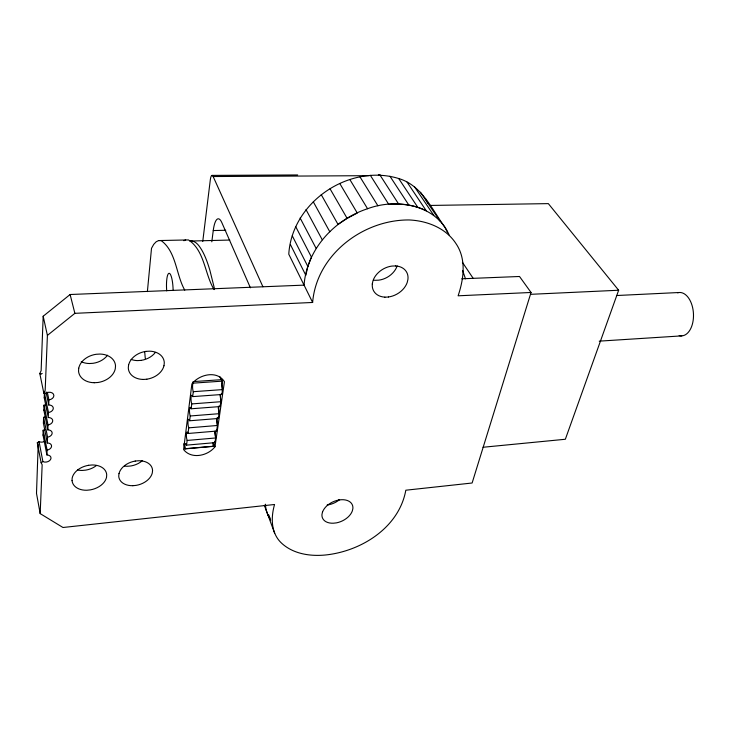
<?xml version="1.0" encoding="UTF-8"?>
<svg xmlns="http://www.w3.org/2000/svg" width="730" height="730" viewBox="0 0 730 730"><rect width="100%" height="100%" fill="white"/><g stroke="black" fill="none" stroke-linecap="round" stroke-linejoin="round"><path stroke-width="1.09" d="M461.789 278.796L519.514 276.488L531.038 292.474L472.118 483.005L405.816 490.213C399.027 527.799 360.885 551.479 325.042 555.037C310.086 556.406 293.652 553.961 282.09 543.64C270.903 533.73 270.693 517.862 274.553 504.494L62.981 527.498L40.177 513.61L42.157 464.782L41.108 462.756L42.887 461.588A4.982 3.495 -12.5 0 0 50.552 459.553A4.982 3.495 -12.5 0 0 46.93 454.963L43.006 435.034L43.161 430.226A4.928 3.531 -11.9 0 0 44.849 429.696M45.324 416.821A4.964 3.595 -11.7 0 1 43.59 417.341L43.398 423.108L47.359 442.973A5.019 3.55 -12.4 0 1 51.565 446.167A5.019 3.55 -12.4 0 1 47.103 450.118L46.93 454.963M47.359 442.973L47.569 437.17A5.055 3.604 -12.2 0 0 52.158 433.155A5.055 3.604 -12.2 0 0 47.833 429.888L43.837 410.096L44.001 405.168A5.001 3.65 -11.5 0 0 46.538 404.256M44.238 397.804L44.402 392.822L48.463 412.505L48.28 417.524L44.238 397.804A5.001 3.65 -11.5 0 1 45.16 397.877M47.833 429.879L48.016 424.924L44.001 405.168M47.322 392.265L48.919 399.885L48.737 404.977L46.017 391.882M449.069 234.823C435.755 204.218 396.116 198.031 367.564 208.734C334.24 219.639 306.709 249.341 304.063 285.129L70.117 294.509L43.179 316.236L41.126 370.694L39.794 373.505L43.818 393.096L45.005 393.844A5.156 3.778 -11.7 0 1 53.418 394.072A5.156 3.778 -11.7 0 1 48.919 399.885M43.179 316.236L47.404 335.399L45.178 390.258L43.818 393.096M152.57 470.476L152.287 472.994A17.255 11.972 -16.5 0 1 136.227 485.359L132.805 485.724M147.387 291.599L151.511 248.3L153.729 244.349L156.111 241.822L158.593 240.562L188.477 239.933C204.683 250.472 204.674 274.224 214.082 289.591M213.26 442.791L213.297 446.358L185.037 448.868L183.823 443.73M213.288 442.581L213.297 446.358L212.786 446.267M202.757 241.438L210.35 179.543A8.404 2.099 88.6 0 1 213.151 176.532L369.234 175.674M78.712 368.194L78.539 371.123A18.715 14.007 -13.8 0 0 94.289 382.721M187.154 440.436L215.633 437.973L214.967 442.645L186.561 445.136L187.154 440.436A4.69 1.049 85.8 0 1 187.026 440.062A4.645 1.04 85.8 0 1 186.478 433.529A4.645 1.04 85.8 0 1 187.911 433.1M188.742 427.844L217.421 425.48L216.627 431.074L188.03 433.483L188.742 427.844A4.736 1.068 86 0 1 188.066 420.891A4.736 1.068 86 0 1 189.645 420.699M191.16 408.69A4.772 1.086 86.1 0 0 189.581 409.01A4.772 1.086 86.1 0 0 190.238 415.972L189.636 420.781L218.425 418.463L219.046 413.545M192.693 396.518A4.809 1.104 86.2 0 0 191.105 396.956A4.809 1.104 86.2 0 0 191.762 403.918L191.141 408.782L220.122 406.564L220.816 401.737L220.214 394.565M193.295 391.691L192.674 396.618L221.847 394.492C223.088 389.619 221.199 384.418 222.376 379.618L193.085 381.617L193.231 383.14A4.772 1.104 86.3 0 0 192.565 386.635A4.772 1.104 86.3 0 0 193.231 391.517A4.854 1.122 86.3 0 0 193.295 391.691L222.55 389.601M211.809 241.822L213.251 230.552A25.367 6.451 87.9 0 1 221.874 222.705L250.408 287.812M214.976 446.769L224.439 381.726C217.202 370.037 199.171 374.353 191.88 383.98L183.586 449.561C191.351 459.581 207.986 455.903 214.976 446.769L213.534 442.608M128.553 365.1L128.297 367.993A18.296 13.715 -16.4 0 0 143.226 379.427M118.963 473.642L118.734 476.188A17.255 11.972 -16.5 0 0 132.842 485.687M372.263 283.997L372.975 280.776A18.98 14.281 -30.4 0 1 392.01 266.067L395.596 265.939M447.317 232.049L444.999 227.413C431.932 209.492 421.967 185.347 398.699 178.531C382.867 173.576 365.529 174.342 349.843 179.525C317.349 190.156 290.868 219.301 288.779 254.204L312.632 302.466L74.871 313.334L47.404 335.399M163.985 365.748L164.296 362.883A18.296 13.715 -16.4 0 0 149.623 351.176L145.927 351.385M312.632 302.466C316.501 254.834 363.02 219.566 409.211 219.958C427.123 220.77 445.829 227.979 455.921 243.519C466.589 259.068 463.76 278.951 458.121 295.805L531.038 292.474M220.287 394.255L220.743 401.536M295.696 226.629L311.436 257.106L307.841 266.468L305.843 275.356L290.421 244.577M322.487 512.086L321.957 514.477A16.288 10.603 -24.3 0 0 333.327 523.209L336.393 522.881A16.288 10.603 -24.3 0 0 352.307 511L352.873 508.655A16.288 10.603 -24.3 0 0 341.722 499.703L338.583 500.041M429.943 205.449L548.339 203.624L618.648 290.239L565.348 439.259L483.014 447.262M222.029 380.166L222.376 379.618M339.879 183.668L357.28 213.05L347.142 218.389L338.017 224.402L321.246 194.673M41.108 462.756L37.294 442.754L39.046 441.595A4.9 3.486 -12.1 0 0 44.776 441.303M183.887 240.727L185.685 239.887M327.159 504.987L328.701 504.758A16.042 10.612 -24.2 0 0 339.623 499.548M88.54 465.302L92.117 464.974A17.639 12.209 -14.6 0 1 106.708 474.801L106.516 477.356A17.639 12.209 -14.6 0 1 90.337 489.876L86.815 490.25A17.639 12.209 -14.6 0 1 72.069 480.605M135.214 461.05L138.691 460.74A17.255 11.972 -16.5 0 1 152.561 470.476M146.821 379.226L143.18 379.472M141.091 360.383L137.505 360.602A17.967 13.651 -15.9 0 1 131.108 359.397M388.433 297.019L384.874 297.183M184.562 448.767L211.654 446.368M190.238 415.972L219.109 413.691M191.762 403.918L220.807 401.71M193.231 383.14L222.522 381.124L221.783 384.454L222.486 389.455M599.239 341.147L681.811 335.873M616.649 295.522L678.882 292.52M530.518 294.327L618.648 290.239M94.252 382.73L98.002 382.483A18.715 14.007 -13.8 0 0 115.276 368.814L115.522 365.903A18.715 14.007 -13.8 0 0 100.028 354.059L96.223 354.278A18.715 14.007 -13.8 0 0 78.758 368.221M229.758 240.051L189.946 241.055C195.467 240.307 199.053 245.545 201.535 249.669A99.243 23.323 86.8 0 1 209.921 270.438L214.565 289.034M213.251 230.552L225.771 230.269M89.37 363.531L93.057 363.303A18.378 13.934 -13.3 0 0 107.538 355.218M407.075 182.135L426.302 210.824C414.713 204.865 401.518 203.524 388.679 204.272L370.347 175.328M211.956 175.401L297.676 174.954M158.593 240.562L161.166 240.608C176.432 251.722 175.976 274.754 184.763 290.138M221.482 379.974L219.675 376.415M39.794 373.505L40.816 374.161M37.294 442.754L37.896 443.265M420.462 192.227L439.916 220.934M414.439 186.707L433.802 215.396M462.418 262.344L473.232 278.431M398.699 178.531L417.743 207.247M389.948 176.231L408.791 205.002M380.111 175.273L398.699 204.126M359.89 176.742L377.921 205.814M349.843 179.525L367.564 208.734M265.391 504.266L265.684 508.637L267.81 514.696L269.927 518.291M330.07 188.842L347.142 218.389M313.307 201.827L329.787 231.748M306.016 209.61L322.213 239.723M300.13 217.996L316.072 248.3M267.81 514.696L270.666 520.125M292.283 235.826L307.841 266.468M425.49 198.669L427.816 203.268M213.151 176.532L262.919 286.78M221.774 394.282L221.546 393.753L221.847 394.492M219.803 405.761L220.122 406.564M216.272 430.152L216.627 431.074L216.39 430.399M214.72 441.896L214.967 442.645L214.83 442.188M268.731 514.915L269.89 518.044M264.333 505.306L274.69 533.283M462.601 270.447L465.503 278.833M70.117 294.509L74.871 313.334M38.206 444.241L36.5 493.37L40.177 513.61M43.59 417.341L47.569 437.17M43.161 430.226L47.103 450.127M39.046 441.595L42.887 461.588M145.288 358.53L144.668 351.522M265.446 504.393L265.684 508.637M72.014 480.641L72.17 478.068A17.639 12.209 -14.6 0 1 88.576 465.311M185.037 448.868A4.626 1.022 85.7 0 1 185.219 444.086A4.626 1.022 85.7 0 1 186.433 444.679A4.663 1.031 85.7 0 1 186.561 445.136M187.92 433.018A4.69 1.049 85.8 0 1 188.039 433.419M166.714 290.868A14.965 3.248 87.3 0 1 166.632 281.077L166.887 278.577A14.965 3.248 87.3 0 1 170.774 275.128L171.404 276.871A14.965 3.248 87.3 0 1 173.11 290.011M43.837 410.105A4.964 3.595 -11.7 0 1 44.731 410.169M43.398 423.117A4.928 3.531 -11.9 0 1 44.275 423.19M43.006 435.043A4.9 3.486 -12.1 0 1 43.855 435.116M41.336 373.942A5.073 3.769 -11.2 0 1 42.203 373.404M155.371 352.407A17.967 13.651 -15.9 0 1 141.091 360.374M89.37 363.522A18.378 13.934 -13.3 0 1 81.24 361.706M96.296 465.64A17.337 12.173 -14.2 0 1 85.83 470.111L82.362 470.439A17.337 12.173 -14.2 0 1 77.581 469.974M124.465 466.059A16.973 11.945 -16.1 0 0 127.65 466.251L131.017 465.941A16.973 11.945 -16.1 0 0 142.459 460.566M397.166 265.93A18.652 14.235 -30.4 0 1 378.77 280.156L375.257 280.302A18.652 14.235 -30.4 0 1 373.641 280.128M48.737 404.986A5.119 3.723 -11.9 0 1 53.29 408.38A5.119 3.723 -11.9 0 1 48.463 412.505M48.28 417.533A5.083 3.659 -12 0 1 52.724 420.854A5.083 3.659 -12 0 1 48.016 424.924M163.976 365.721A18.296 13.715 -16.4 0 1 146.83 379.189M128.608 365.091A18.296 13.715 -16.4 0 1 145.964 351.385M119.008 473.642A17.255 11.972 -16.5 0 1 135.251 461.059M322.523 512.077A16.288 10.603 -24.3 0 1 338.62 500.05M395.596 265.948A18.98 14.281 -30.4 0 1 407.933 279.398L407.185 282.574A18.98 14.281 -30.4 0 1 388.442 296.973M384.92 297.137A18.98 14.281 -30.4 0 1 372.318 283.961M677.568 292.794A21.727 12.912 86.8 0 1 693.473 314.137A21.727 12.912 86.8 0 1 679.165 335.581M378.368 174.798A7.975 2.966 89.5 0 1 380.622 175.611M214.839 432.297L215.615 437.936L214.939 431.138L214.839 432.297M216.637 419.832L217.376 425.371L216.856 418.007L216.637 419.832M218.334 408.061L219.036 413.527L218.562 406.218L218.334 408.061M217.978 417.405L218.37 418.299L217.978 417.405"/></g></svg>
